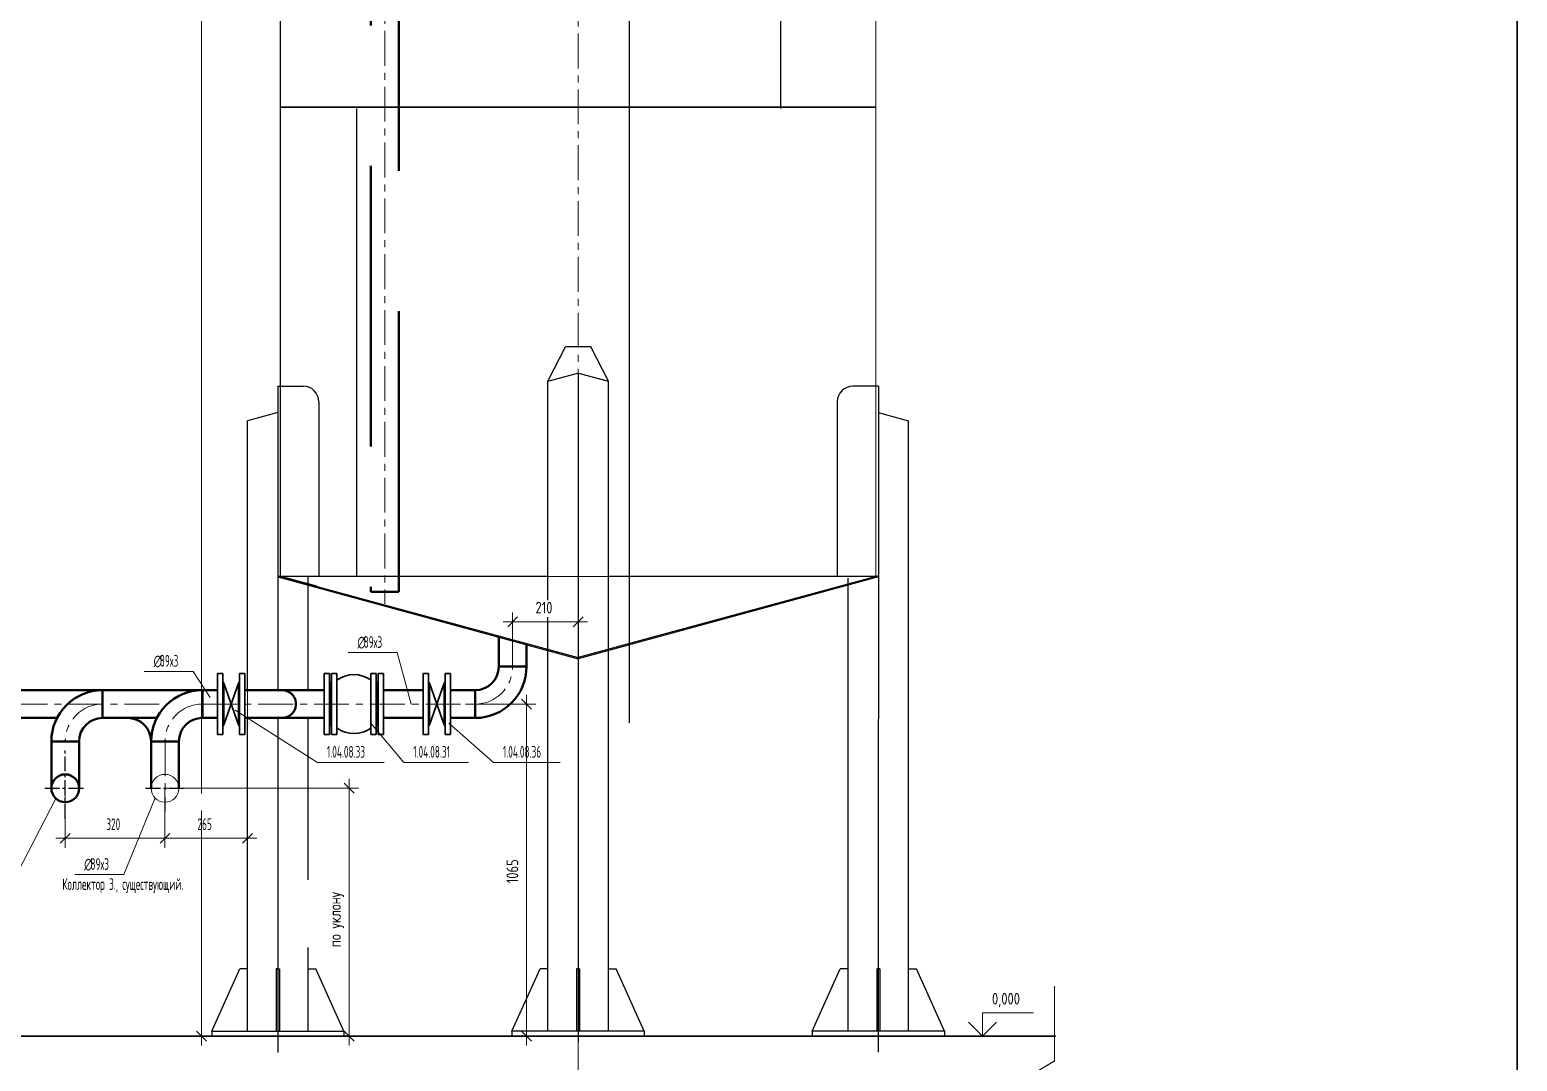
# Model space of a CAD drawing. Header units: millimetres. Extents: x -2281 to 17340, y -2563 to 4166.
# Drawn here: x 1952.9 to 2271, y 140.3 to 360.8 of the extents above; entities that cross this region are included whole.
import ezdxf

# ---------------------------------------------------------------- set-up
doc = ezdxf.new("R2010")
doc.units = ezdxf.units.MM
for name, pattern in [('K5LT32775', [0]), ('K5LT32777', [0]), ('K5LT32786', [0]), ('K5LT32788', [0]), ('K5LT32816', [5.08, 3.175, -0.635, 0.635, -0.635]), ('K5LT32821', [0]), ('K5LT32822', [0]), ('K5LT32823', [0]), ('K5LT32825', [90, 60, -30]), ('K5LT32826', [0]), ('K5LT32832', [0]), ('K5LT_AXLED', [11.939881, 7.439881, -1.5, 1.5, -1.5]), ('K5LT_BASIC', [0]), ('K5LT_THIN', [0])]:
    doc.linetypes.add(name, pattern=pattern)
doc.layers.add('Системный слой', color=7, linetype='Continuous')
doc.styles.add('KDIMTEXTSTYLE', font='GOST_AU.SHX', dxfattribs={"width": 0.96, "oblique": 15, "height": 5})
doc.styles.add('KTEXTSTYLE', font='GOST_AU.SHX', dxfattribs={"width": 0.96, "height": 5})
doc.dimstyles.new('KDIMSTYLE (0.07)', dxfattribs={"dimtxt": 5, "dimasz": 1, "dimexe": 2, "dimexo": 0, "dimgap": 1, "dimtad": 1, "dimlfac": 15, "dimtxsty": 'KDIMTEXTSTYLE', "dimsah": 1, "dimcen": 0, "dimdle": 1, "dimadec": 0, "dimazin": 0, "dimtfac": 0.667, "dimtmove": 0, "dimatfit": 3, "dimfxl": 1, "dimtvp": 1, "dimtolj": 1, "dimtzin": 0, "dimarcsym": 0})

# ---------------------------------------------------------------- blocks, each defined once
blk = doc.blocks.new('U485')
at = {"layer": 'Системный слой', "color": 5, "linetype": 'K5LT32775', "lineweight": 50, "true_color": 0x0000ff}
for p, q in [((1989.84, 213.67), (1989.84, 219.6)), ((1984.81, 208.63), (1978.88, 208.63))]:
    blk.add_line(p, q, dxfattribs=at)
for radius in [10.97, 5.03]:
    blk.add_arc((1989.84, 208.63), radius, 90, 180, dxfattribs=at)
at = {"layer": 'Системный слой', "color": 30, "linetype": 'K5LT_AXLED', "lineweight": 13, "true_color": 0xff8000}
blk.add_arc((1989.84, 208.63), 8, 90, 180, dxfattribs=at)
blk = doc.blocks.new('U488')
at = {"layer": 'Системный слой', "color": 5, "linetype": 'K5LT32775', "lineweight": 50, "true_color": 0x0000ff}
for p, q in [((2053.21, 224.63), (2059.15, 224.63)), ((2048.18, 219.6), (2048.18, 213.67))]:
    blk.add_line(p, q, dxfattribs=at)
at = {"layer": 'Системный слой', "color": 30, "linetype": 'K5LT_AXLED', "lineweight": 13, "true_color": 0xff8000}
blk.add_arc((2048.18, 224.63), 8, 270, 0, dxfattribs=at)
at = {"layer": 'Системный слой', "color": 5, "linetype": 'K5LT32775', "lineweight": 50, "true_color": 0x0000ff}
for radius in [10.97, 5.03]:
    blk.add_arc((2048.18, 224.63), radius, 270, 0, dxfattribs=at)
blk = doc.blocks.new('U489')
at = {"layer": 'Системный слой', "color": 5, "linetype": 'K5LT32832', "lineweight": 35, "true_color": 0x0000ff}
for p, q in [((2017.03, 223.13), (2015.89, 223.13)), ((2015.89, 223.13), (2015.89, 210.13)), ((2015.89, 222.69), (2015.89, 221.2)), ((2017.03, 223.13), (2017.03, 210.13)), ((2017.43, 223.13), (2017.43, 210.13)), ((2017.43, 223.13), (2018.56, 223.13)), ((2018.56, 223.13), (2018.56, 210.13)), ((2018.56, 222.69), (2018.56, 221.2)), ((2027.03, 223.13), (2025.89, 223.13)), ((2025.89, 223.13), (2025.89, 210.13)), ((2025.89, 222.69), (2025.89, 221.2)), ((2027.03, 223.13), (2027.03, 210.13)), ((2027.43, 223.13), (2027.43, 210.13)), ((2027.43, 223.13), (2028.56, 223.13)), ((2028.56, 223.13), (2028.56, 210.13)), ((2028.56, 222.69), (2028.56, 221.2)), ((2017.23, 221.07), (2017.03, 221.37)), ((2017.23, 221.07), (2017.43, 221.37)), ((2017.23, 221.07), (2017.23, 212.2)), ((2017.23, 221.07), (2017.23, 212.2)), ((2027.23, 221.07), (2027.03, 221.37)), ((2027.23, 221.07), (2027.43, 221.37)), ((2027.23, 221.07), (2027.23, 212.2)), ((2027.23, 221.07), (2027.23, 212.2)), ((2017.03, 210.13), (2015.89, 210.13)), ((2017.23, 212.2), (2017.03, 211.9)), ((2017.23, 212.2), (2017.43, 211.9)), ((2017.43, 210.13), (2018.56, 210.13)), ((2027.03, 210.13), (2025.89, 210.13)), ((2027.23, 212.2), (2027.03, 211.9)), ((2027.23, 212.2), (2027.43, 211.9)), ((2027.43, 210.13), (2028.56, 210.13))]:
    blk.add_line(p, q, dxfattribs=at)
for start, end in [(54.3286, 125.6714), (234.3286, 305.6714)]:
    blk.add_arc((2022.23, 216.63), 6.29, start, end, dxfattribs=at)
blk = doc.blocks.new('U495')
at = {"layer": 'Системный слой', "color": 151, "linetype": 'K5LT32788', "lineweight": 50, "true_color": 0x7fbfff}
for p, q in [((1968.51, 213.67), (1968.51, 219.6)), ((1963.48, 208.63), (1957.54, 208.63))]:
    blk.add_line(p, q, dxfattribs=at)
for radius in [10.97, 5.03]:
    blk.add_arc((1968.51, 208.63), radius, 90, 180, dxfattribs=at)
at = {"layer": 'Системный слой', "color": 30, "linetype": 'K5LT_AXLED', "lineweight": 13, "true_color": 0xff8000}
blk.add_arc((1968.51, 208.63), 8, 90, 180, dxfattribs=at)
blk = doc.blocks.new('U525')
at = {"layer": 'Системный слой', "color": 5, "linetype": 'K5LT32832', "lineweight": 35, "true_color": 0x0000ff}
for p, q in [((2038.19, 223.13), (2037.06, 223.13)), ((2037.06, 223.13), (2037.06, 210.13)), ((2037.06, 222.69), (2037.06, 221.2)), ((2038.19, 223.13), (2038.19, 210.13)), ((2041.75, 223.13), (2041.75, 210.13)), ((2041.75, 223.13), (2042.88, 223.13)), ((2042.88, 223.13), (2042.88, 210.13)), ((2042.88, 222.69), (2042.88, 221.2)), ((2038.39, 221.07), (2038.19, 221.37)), ((2038.39, 221.07), (2041.55, 212.2)), ((2038.39, 212.2), (2041.55, 221.07)), ((2038.39, 221.07), (2038.39, 212.2)), ((2041.55, 221.07), (2041.75, 221.37)), ((2041.55, 221.07), (2041.55, 212.2)), ((2038.19, 210.13), (2037.06, 210.13)), ((2038.39, 212.2), (2038.19, 211.9)), ((2041.55, 212.2), (2041.75, 211.9)), ((2041.75, 210.13), (2042.88, 210.13))]:
    blk.add_line(p, q, dxfattribs=at)
blk = doc.blocks.new('U565')
at = {"layer": 'Системный слой', "color": 5, "linetype": 'K5LT32832', "lineweight": 35, "true_color": 0x0000ff}
for p, q in [((1994.23, 223.13), (1993.1, 223.13)), ((1993.1, 223.13), (1993.1, 210.13)), ((1993.1, 222.69), (1993.1, 221.2)), ((1994.23, 223.13), (1994.23, 210.13)), ((1997.79, 223.13), (1997.79, 210.13)), ((1997.79, 223.13), (1998.92, 223.13)), ((1998.92, 223.13), (1998.92, 210.13)), ((1998.92, 222.69), (1998.92, 221.2)), ((1994.43, 221.07), (1994.23, 221.37)), ((1994.43, 221.07), (1997.59, 212.2)), ((1994.43, 212.2), (1997.59, 221.07)), ((1994.43, 221.07), (1994.43, 212.2)), ((1997.59, 221.07), (1997.79, 221.37)), ((1997.59, 221.07), (1997.59, 212.2)), ((1994.23, 210.13), (1993.1, 210.13)), ((1994.43, 212.2), (1994.23, 211.9)), ((1997.59, 212.2), (1997.79, 211.9)), ((1997.79, 210.13), (1998.92, 210.13))]:
    blk.add_line(p, q, dxfattribs=at)
blk = doc.blocks.new('U566')
at = {"layer": 'Системный слой', "color": 5, "linetype": 'K5LT32775', "lineweight": 50, "true_color": 0x0000ff}
blk.add_arc((1973.84, 208.63), 5.03, 0, 90, dxfattribs=at)
blk = doc.blocks.new('D80')
at = {"layer": 'Системный слой', "color": 7, "linetype": 'K5LT_THIN', "lineweight": 13}
for p, q in [((2021.2, 198.63), (2021.2, 200.63)), ((1981.84, 198.63), (2023.2, 198.63)), ((2022.26, 197.57), (2020.14, 199.69)), ((2021.2, 145.63), (2021.2, 198.63)), ((2020.14, 146.69), (2022.26, 144.57)), ((1991.84, 145.63), (2023.2, 145.63)), ((2021.2, 145.63), (2021.2, 143.63))]:
    blk.add_line(p, q, dxfattribs=at)
at = {"layer": 'Системный слой', "color": 7, "insert": (2016.95, 164.66), "char_height": 2.5, "attachment_point": 1, "rotation": 90, "style": 'KTEXTSTYLE'}
blk.add_mtext('\\H3.5;\\W0.965;\\Q15;\\Q0;\\H2.50;по уклону', dxfattribs=at)
blk.add_wipeout([(2015.2, 164.66), (2011.7, 164.66), (2011.7, 179.01), (2015.2, 179.01)]).dxf.layer = 'Системный слой'
blk = doc.blocks.new('KDIMARROW_03')
at = {"layer": 'Системный слой', "color": 0, "linetype": 'K5LT_THIN', "lineweight": 13}
for p, q in [((-1.06, -1.06), (1.06, 1.06)), ((0, 0), (-1, 0)), ((0, 0), (2, 0))]:
    blk.add_line(p, q, dxfattribs=at)
blk = doc.blocks.new('D81')
at = {"layer": 'Системный слой', "color": 7, "linetype": 'K5LT_THIN', "lineweight": 13}
for p, q in [((1989.64, 678.97), (1989.64, 680.97)), ((1996.21, 678.97), (1987.64, 678.97)), ((1990.7, 677.91), (1988.58, 680.03)), ((1989.64, 145.63), (1989.64, 678.97)), ((1987.84, 412.3), (1987.84, 431.25)), ((1989.64, 412.3), (1987.84, 412.3)), ((1988.58, 146.69), (1990.7, 144.57)), ((1991.84, 145.63), (1987.64, 145.63)), ((1989.64, 145.63), (1989.64, 143.63))]:
    blk.add_line(p, q, dxfattribs=at)
at = {"layer": 'Системный слой', "color": 7, "insert": (1983.59, 414.3), "char_height": 2.5, "attachment_point": 1, "rotation": 90, "style": 'KTEXTSTYLE'}
blk.add_mtext('\\H3.5;\\W0.965;\\Q15;\\Q0;\\H2.50;по уклону', dxfattribs=at)
blk.add_wipeout([(1981.84, 414.3), (1978.34, 414.3), (1978.34, 428.65), (1981.84, 428.65)]).dxf.layer = 'Системный слой'
blk = doc.blocks.new('D85')
at = {"layer": 'Системный слой', "color": 7, "linetype": 'K5LT_THIN', "lineweight": 13}
for p, q in [((1960.51, 198.63), (1960.51, 185.93)), ((1981.84, 198.63), (1981.84, 185.93)), ((1960.51, 187.93), (1958.51, 187.93)), ((1961.57, 188.99), (1959.45, 186.87)), ((1960.51, 187.93), (1981.84, 187.93)), ((1980.78, 186.87), (1982.9, 188.99)), ((1981.84, 187.93), (1983.84, 187.93))]:
    blk.add_line(p, q, dxfattribs=at)
at = {"layer": 'Системный слой', "color": 7, "insert": (1969.29, 192.2), "char_height": 2.5, "attachment_point": 1, "style": 'KTEXTSTYLE'}
blk.add_mtext('\\H3.5;\\W0.965;\\Q15;\\Q0;\\W0.715;\\H2.50;320', dxfattribs=at)
blk.add_wipeout([(1969.29, 193.93), (1969.29, 197.5), (1972.91, 197.5), (1972.91, 193.93)]).dxf.layer = 'Системный слой'
blk = doc.blocks.new('D86')
at = {"layer": 'Системный слой', "color": 7, "linetype": 'K5LT_THIN', "lineweight": 13}
for p, q in [((1999.51, 277.19), (1999.51, 185.93)), ((1981.84, 198.63), (1981.84, 185.93)), ((1981.84, 187.93), (1979.84, 187.93)), ((1982.9, 188.99), (1980.78, 186.87)), ((1999.51, 187.93), (1981.84, 187.93)), ((1998.45, 186.87), (2000.57, 188.99)), ((1999.51, 187.93), (2001.51, 187.93))]:
    blk.add_line(p, q, dxfattribs=at)
at = {"layer": 'Системный слой', "color": 7, "insert": (1988.79, 192.2), "char_height": 2.5, "attachment_point": 1, "style": 'KTEXTSTYLE'}
blk.add_mtext('\\H3.5;\\W0.965;\\Q15;\\Q0;\\W0.715;\\H2.50;265', dxfattribs=at)
blk.add_wipeout([(1988.79, 193.93), (1988.79, 197.5), (1992.41, 197.5), (1992.41, 193.93)]).dxf.layer = 'Системный слой'
blk = doc.blocks.new('U577')
at = {"layer": 'Системный слой', "color": 7, "linetype": 'K5LT_THIN', "lineweight": 13}
for q in [(2021, 227.63), (2034.45, 216.63)]:
    blk.add_line((2031.48, 227.63), q, dxfattribs=at)
at = {"layer": 'Системный слой', "color": 7, "char_height": 2.5, "attachment_point": 1, "style": 'KTEXTSTYLE'}
for s, insert in [('\\H3.5;\\W0.965;\\Q15;\\Q0;\\W0.715;\\H2.50;∅', (2023, 231.13)), ('\\H3.5;\\W0.965;\\Q15;\\Q0;\\W0.715;\\H2.50;89х3', (2024.32, 231.13))]:
    blk.add_mtext(s, dxfattribs=dict(at, insert=insert))
blk = doc.blocks.new('U578')
at = {"layer": 'Системный слой', "color": 7, "linetype": 'K5LT_THIN', "lineweight": 13}
for q in [(1977.41, 223.62), (1991.51, 218.05)]:
    blk.add_line((1987.89, 223.62), q, dxfattribs=at)
at = {"layer": 'Системный слой', "color": 7, "char_height": 2.5, "attachment_point": 1, "style": 'KTEXTSTYLE'}
for s, insert in [('\\H3.5;\\W0.965;\\Q15;\\Q0;\\W0.715;\\H2.50;∅', (1979.41, 227.12)), ('\\H3.5;\\W0.965;\\Q15;\\Q0;\\W0.715;\\H2.50;89х3', (1980.73, 227.12))]:
    blk.add_mtext(s, dxfattribs=dict(at, insert=insert))
blk = doc.blocks.new('U581')
at = {"layer": 'Системный слой', "color": 7, "linetype": 'K5LT_THIN', "lineweight": 13}
for q in [(1958.49, 196.46), (1939.92, 180.7)]:
    blk.add_line((1950.4, 180.7), q, dxfattribs=at)
at = {"layer": 'Системный слой', "color": 7, "char_height": 2.5, "attachment_point": 1, "style": 'KTEXTSTYLE'}
for s, insert in [('\\H3.5;\\W0.965;\\Q15;\\Q0;\\W0.715;\\H2.50;∅', (1941.92, 184.2)), ('\\H3.5;\\W0.965;\\Q15;\\Q0;\\W0.715;\\H2.50;89х3', (1943.24, 184.2))]:
    blk.add_mtext(s, dxfattribs=dict(at, insert=insert))
blk = doc.blocks.new('U606')
at = {"layer": 'Системный слой', "color": 7, "linetype": 'K5LT_THIN', "lineweight": 13}
for q in [(1979.72, 196.57), (1962.58, 180.18)]:
    blk.add_line((1973.06, 180.18), q, dxfattribs=at)
at = {"layer": 'Системный слой', "color": 7, "char_height": 2.5, "attachment_point": 1, "style": 'KTEXTSTYLE'}
for s, insert in [('\\H3.5;\\W0.965;\\Q15;\\Q0;\\W0.715;\\H2.50;∅', (1964.58, 183.68)), ('\\H3.5;\\W0.965;\\Q15;\\Q0;\\W0.715;\\H2.50;89х3', (1965.9, 183.68))]:
    blk.add_mtext(s, dxfattribs=dict(at, insert=insert))
blk = doc.blocks.new('D102')
at = {"layer": 'Системный слой', "color": 7, "linetype": 'K5LT_THIN', "lineweight": 13}
for p, q in [((2046.11, 216.63), (2061.15, 216.63)), ((2060.21, 215.57), (2058.08, 217.69)), ((2059.15, 216.63), (2059.15, 218.63)), ((2058.08, 146.69), (2060.21, 144.57)), ((2043.27, 145.63), (2061.15, 145.63)), ((2059.15, 145.63), (2059.15, 143.63))]:
    blk.add_line(p, q, dxfattribs=at)
blk.add_wipeout([(2058.15, 178.32), (2054.58, 178.32), (2054.58, 183.72), (2058.15, 183.72)]).dxf.layer = 'Системный слой'
blk.add_line((2059.15, 216.63), (2059.15, 145.63), dxfattribs=at)
at = {"layer": 'Системный слой', "color": 7, "insert": (2054.88, 178.32), "char_height": 2.5, "attachment_point": 1, "rotation": 90, "style": 'KTEXTSTYLE'}
blk.add_mtext('\\H3.5;\\W0.965;\\Q15;\\Q0;\\H2.50;1065', dxfattribs=at)
blk = doc.blocks.new('U615')
at = {"layer": 'Системный слой', "color": 7, "linetype": 'K5LT_THIN', "lineweight": 13}
for q in [(2025.89, 212.57), (2046.77, 204.17)]:
    blk.add_line((2032.92, 204.17), q, dxfattribs=at)
at = {"layer": 'Системный слой', "color": 7, "insert": (2034.92, 207.67), "char_height": 2.5, "attachment_point": 1, "style": 'KTEXTSTYLE'}
blk.add_mtext('\\H3.5;\\W0.965;\\Q15;\\Q0;\\W0.715;\\H2.50;{\\c255;1.04.08.31}', dxfattribs=at)
blk = doc.blocks.new('U617')
at = {"layer": 'Системный слой', "color": 7, "linetype": 'K5LT_THIN', "lineweight": 13}
for q in [(1996.83, 215.35), (2028.72, 204.17)]:
    blk.add_line((2014.46, 204.17), q, dxfattribs=at)
at = {"layer": 'Системный слой', "color": 7, "insert": (2016.46, 207.67), "char_height": 2.5, "attachment_point": 1, "style": 'KTEXTSTYLE'}
blk.add_mtext('\\H3.5;\\W0.965;\\Q15;\\Q0;\\W0.715;\\H2.50;{\\c255;1.04.08.33}', dxfattribs=at)
blk = doc.blocks.new('U621')
at = {"layer": 'Системный слой', "color": 7, "linetype": 'K5LT_THIN', "lineweight": 13}
for q in [(2042.56, 212.53), (2066.35, 204.17)]:
    blk.add_line((2052.09, 204.17), q, dxfattribs=at)
at = {"layer": 'Системный слой', "color": 7, "insert": (2054.09, 207.67), "char_height": 2.5, "attachment_point": 1, "style": 'KTEXTSTYLE'}
blk.add_mtext('\\H3.5;\\W0.965;\\Q15;\\Q0;\\W0.715;\\H2.50;{\\c255;1.04.08.36}', dxfattribs=at)
blk = doc.blocks.new('D103')
at = {"layer": 'Системный слой', "color": 7, "linetype": 'K5LT_THIN', "lineweight": 13}
for p, q in [((2056.18, 227.51), (2056.18, 236.22)), ((2070.18, 226.31), (2070.18, 236.22)), ((2056.18, 234.22), (2054.18, 234.22)), ((2057.24, 235.28), (2055.12, 233.16)), ((2069.12, 233.16), (2071.24, 235.28)), ((2070.18, 234.22), (2072.18, 234.22))]:
    blk.add_line(p, q, dxfattribs=at)
blk.add_wipeout([(2061.06, 235.22), (2061.06, 238.79), (2065.13, 238.79), (2065.13, 235.22)]).dxf.layer = 'Системный слой'
blk.add_line((2070.18, 234.22), (2056.18, 234.22), dxfattribs=at)
at = {"layer": 'Системный слой', "color": 7, "insert": (2061.06, 238.49), "char_height": 2.5, "attachment_point": 1, "style": 'KTEXTSTYLE'}
blk.add_mtext('\\H3.5;\\W0.965;\\Q15;\\Q0;\\H2.50;210', dxfattribs=at)
blk = doc.blocks.new('U741')
at = {"layer": 'Системный слой', "color": 7, "linetype": 'K5LT_THIN', "lineweight": 13}
for p, q in [((2156.68, 145.63), (2156.68, 150.63)), ((2156.68, 150.63), (2167.56, 150.63)), ((2153.68, 148.63), (2156.68, 145.63)), ((2156.68, 145.63), (2159.68, 148.63))]:
    blk.add_line(p, q, dxfattribs=at)
at = {"layer": 'Системный слой', "color": 7, "insert": (2158.68, 154.9), "char_height": 2.5, "attachment_point": 1, "style": 'KTEXTSTYLE'}
blk.add_mtext('\\H3.5;\\W0.965;\\Q15;\\Q0;\\H2.50;0,000', dxfattribs=at)

msp = doc.modelspace()

# ---------------------------------------------------------------- linework, layer by layer
at = {"color": 5, "linetype": 'K5LT_BASIC', "lineweight": 35, "true_color": 0x0000ff}
msp.add_line((2271, 836), (2271, 5), dxfattribs=at)
at = {"layer": 'Системный слой', "color": 30, "linetype": 'K5LT_AXLED', "lineweight": 13, "true_color": 0xff8000}
for p, q in [((2028.84422, 670.96705), (2028.84422, 238.05133)), ((2070.17755, 610.69284), (2070.17756, 120.16958)), ((2056.17848, 224.6337), (2056.17848, 230.38788)), ((1980.60395, 216.6337), (1884.8435, 216.6337)), ((1989.84422, 216.6337), (2048.17848, 216.6337)), ((1981.84422, 208.6337), (1981.84422, 193.66615))]:
    msp.add_line(p, q, dxfattribs=at)
at = {"layer": 'Системный слой', "color": 150, "linetype": 'K5LT32825', "lineweight": 50, "true_color": 0x007fff}
for p, q in [((2025.87755, 601.67487), (2025.87755, 240.59181)), ((2031.81089, 240.59181), (2031.81089, 602.60387))]:
    msp.add_line(p, q, dxfattribs=at)
at = {"layer": 'Системный слой', "color": 5, "linetype": 'K5LT32821', "lineweight": 25, "true_color": 0x0000ff}
for p, q in [((2081.17755, 212.58979), (2081.17755, 592.54993)), ((2113.51914, 343.92755), (2113.51914, 443.92755)), ((2006.51089, 344.19181), (2133.84422, 344.19181))]:
    msp.add_line(p, q, dxfattribs=at)
at = {"layer": 'Системный слой', "color": 7, "linetype": 'K5LT32777', "lineweight": 25}
for p, q in [((2133.84422, 344.19181), (2006.51089, 344.19181)), ((2022.88576, 243.92755), (2022.88576, 343.92755)), ((2063.71356, 285.62518), (2067.45896, 293.01875)), ((2072.89862, 293.01875), (2067.45896, 293.01874)), ((2076.64402, 285.62518), (2072.89862, 293.01875)), ((2070.17874, 287.35755), (2070.17756, 144.32561)), ((2005.97622, 284.58633), (2005.97659, 241.93369)), ((2005.97626, 284.58633), (2011.41593, 284.58631)), ((2063.7109, 147.72206), (2063.7109, 285.77882)), ((2076.64402, 147.7221), (2076.64402, 285.62518)), ((2134.37885, 284.58633), (2128.93918, 284.58631)), ((2134.37889, 284.58633), (2134.37766, 142.22641)), ((2014.74926, 281.25298), (2014.74926, 243.92514)), ((2125.60585, 281.25298), (2125.60585, 243.92514)), ((1999.51091, 219.60036), (1999.51099, 277.19276)), ((1999.51095, 245.25487), (1999.51099, 277.19276)), ((2005.9768, 278.92527), (1999.51099, 277.19276)), ((2005.97627, 278.92513), (2005.97678, 219.60036)), ((2134.3783, 278.92527), (2140.84411, 277.19276)), ((2140.8443, 146.70036), (2140.84411, 277.19276)), ((2005.97657, 244.07127), (2070.17835, 226.57198)), ((2005.97657, 243.79754), (2070.17835, 226.30531)), ((2006.51089, 244.0008), (2014.22544, 241.93369)), ((2012.44349, 219.60036), (2012.44349, 243.92514)), ((2012.44411, 241.93369), (2012.44411, 243.52937)), ((2134.37854, 244.07078), (2070.17835, 226.57198)), ((2134.37853, 243.79705), (2070.17835, 226.30531)), ((2127.91099, 146.70038), (2127.91099, 243.52937)), ((1999.5108, 146.70038), (1999.5109, 213.66703)), ((2005.97683, 213.66703), (2005.97745, 142.15078)), ((2012.44411, 146.70038), (2012.44411, 213.66703)), ((1991.83523, 146.70038), (1997.84417, 160.0337)), ((1999.51084, 160.03369), (1997.84417, 160.0337)), ((1999.5108, 146.70036), (1999.51084, 160.03369)), ((2005.9775, 160.03368), (2005.64417, 160.03368)), ((2005.64417, 160.03368), (2005.64417, 146.70034)), ((2005.64417, 160.03368), (2006.31083, 160.03368)), ((2006.31083, 160.03368), (2006.31083, 146.70034)), ((2012.44411, 146.70034), (2012.44411, 160.03368)), ((2012.44411, 160.03368), (2014.11078, 160.03368)), ((2020.11969, 146.70034), (2014.11078, 160.03368)), ((2056.03532, 146.70036), (2062.04423, 160.03369)), ((2063.7109, 160.03369), (2062.04423, 160.03369)), ((2063.7109, 146.70036), (2063.7109, 160.03369)), ((2070.51084, 160.03369), (2069.84418, 160.03369)), ((2069.84418, 160.03369), (2069.84418, 146.70036)), ((2070.17751, 160.03369), (2070.51084, 160.03369)), ((2070.51084, 160.03369), (2070.51084, 146.70036)), ((2076.64421, 146.70038), (2076.64417, 160.03371)), ((2076.64417, 160.03371), (2078.31084, 160.03371)), ((2084.31978, 146.7004), (2078.31084, 160.03371)), ((2120.23542, 146.70034), (2126.24433, 160.03368)), ((2127.91099, 160.03368), (2126.24433, 160.03368)), ((2127.91099, 146.70034), (2127.91099, 160.03368)), ((2134.71094, 160.03368), (2134.04427, 160.03368)), ((2134.04427, 160.03368), (2134.04427, 146.70034)), ((2134.37761, 160.03368), (2134.71094, 160.03368)), ((2134.71094, 160.03368), (2134.71094, 146.70034)), ((2140.84427, 160.03369), (2142.51093, 160.0337)), ((2140.8443, 146.70036), (2140.84427, 160.03369)), ((2148.51988, 146.70038), (2142.51093, 160.0337)), ((1991.83523, 146.70038), (1991.83522, 145.63372)), ((1991.83523, 146.70038), (2020.11969, 146.70038)), ((2020.11969, 146.70038), (2020.11969, 145.63372)), ((2056.03532, 146.7004), (2056.03533, 145.63373)), ((2084.31978, 146.7004), (2056.03532, 146.7004)), ((2084.31978, 146.7004), (2084.31979, 145.63373)), ((2120.23542, 146.70038), (2120.23542, 145.63372)), ((2148.51988, 146.70038), (2120.23542, 146.70038)), ((2148.51988, 146.70038), (2148.51988, 145.63372)), ((1991.83522, 145.63369), (2020.11969, 145.63368)), ((2084.31979, 145.6337), (2056.03532, 145.63369)), ((2148.51988, 145.63369), (2120.23542, 145.63368))]:
    msp.add_line(p, q, dxfattribs=at)
at = {"layer": 'Системный слой', "color": 104, "linetype": 'K5LT32822', "lineweight": 25, "true_color": 0x009926}
msp.add_line((2006.51089, 246.65848), (2006.51089, 247.99181), dxfattribs=at)
at = {"layer": 'Системный слой', "color": 7, "linetype": 'K5LT32786', "lineweight": 18}
for p, q in [((2006.79325, 243.92514), (2133.84422, 243.92514)), ((1991.83522, 145.63369), (1881.77347, 145.63369))]:
    msp.add_line(p, q, dxfattribs=at)
at = {"layer": 'Системный слой', "color": 150, "linetype": 'K5LT32826', "lineweight": 50, "true_color": 0x007fff}
msp.add_line((2025.87755, 240.59181), (2031.81089, 240.59181), dxfattribs=at)
at = {"layer": 'Системный слой', "color": 5, "linetype": 'K5LT32775', "lineweight": 50, "true_color": 0x0000ff}
for p, q in [((2053.21181, 231.1965), (2053.21181, 224.6337)), ((2059.14515, 229.57927), (2059.14515, 224.6337)), ((1939.70304, 219.60036), (1968.51088, 219.60036)), ((1989.84422, 219.60036), (1993.02133, 219.60036)), ((2015.89407, 219.60036), (1998.84514, 219.60036)), ((2028.56074, 219.60036), (2037.05615, 219.60036)), ((2042.88002, 219.60036), (2048.17848, 219.60036)), ((1939.70304, 213.66703), (1958.76751, 213.66703)), ((1993.17755, 213.66703), (1989.84422, 213.66703)), ((2016.05034, 213.66703), (1998.84514, 213.66703)), ((2028.56074, 213.66703), (2037.05615, 213.66703)), ((2042.88002, 213.66703), (2048.17848, 213.66703)), ((1978.87755, 198.63369), (1978.87755, 208.6337)), ((1984.81088, 198.63369), (1984.81088, 208.6337))]:
    msp.add_line(p, q, dxfattribs=at)
at = {"layer": 'Системный слой', "color": 151, "linetype": 'K5LT32788', "lineweight": 50, "true_color": 0x7fbfff}
for p, q in [((1968.51088, 219.60036), (1989.84422, 219.60036)), ((1968.51088, 213.66703), (1980.00655, 213.66703)), ((1957.54422, 198.63369), (1957.54422, 208.6337)), ((1963.47755, 198.63369), (1963.47755, 208.6337))]:
    msp.add_line(p, q, dxfattribs=at)
at = {"layer": 'Системный слой', "color": 211, "linetype": 'K5LT32816', "lineweight": 25, "true_color": 0xff7fff}
for p, q in [((1960.51088, 192.08928), (1960.51088, 206.83659)), ((1956.14882, 198.63369), (1964.87294, 198.63369)), ((1977.70628, 198.63369), (1985.98216, 198.63369))]:
    msp.add_line(p, q, dxfattribs=at)
at = {"layer": 'Системный слой', "color": 7, "linetype": 'K5LT32823', "lineweight": 25}
for p, q in [((1756.93799, 145.63368), (2172.19876, 145.63372)), ((2172.36129, 145.63372), (1757.46855, 145.63372))]:
    msp.add_line(p, q, dxfattribs=at)
at = {"layer": 'Системный слой', "color": 5, "linetype": 'K5LT32821', "true_color": 0x0000ff, "const_width": 0.25}
msp.add_lwpolyline([(2076.64402, 243.92514), (2133.84422, 243.92514), (2133.84422, 593.92514), (2006.51089, 593.92514), (2006.51089, 243.92514), (2063.7109, 243.92514)], dxfattribs=at)
at = {"layer": 'Системный слой', "color": 7, "linetype": 'K5LT32777', "const_width": 0.25}
msp.add_lwpolyline([(2076.64402, 285.62505), (2070.17874, 287.35755), (2063.7109, 285.62505)], dxfattribs=at)
at = {"layer": 'Системный слой', "color": 7, "linetype": 'K5LT32823', "const_width": 0.25}
msp.add_lwpolyline([(2172.03624, 156.38127), (2172.03624, 140.32451), (2168.60169, 138.27543)], dxfattribs=at)
at = {"layer": 'Системный слой', "color": 151, "linetype": 'K5LT32788', "lineweight": 50, "true_color": 0x7fbfff}
msp.add_circle((1960.51088, 198.63369), 2.96667, dxfattribs=at)
at = {"layer": 'Системный слой', "color": 7, "linetype": 'K5LT_THIN', "lineweight": 13}
msp.add_circle((1981.84422, 198.63369), 2.96667, dxfattribs=at)
at = {"layer": 'Системный слой', "color": 7, "linetype": 'K5LT32777', "lineweight": 25}
for centre, start, end in [((2011.41593, 281.25298), 0, 90), ((2128.93918, 281.25298), 90, 180)]:
    msp.add_arc(centre, 3.33333, start, end, dxfattribs=at)
at = {"layer": 'Системный слой', "color": 5, "linetype": 'K5LT32775', "lineweight": 50, "true_color": 0x0000ff}
msp.add_arc((2006.88715, 216.6337), 2.97679, 265.2724103, 85.2724103, dxfattribs=at)

# ---------------------------------------------------------------- block references
at = {"layer": 'Системный слой'}
for name in ['U577', 'U565', 'U489', 'U525', 'U488', 'U495', 'U485', 'U566', 'U741']:
    msp.add_blockref(name, (0, 0), dxfattribs=at)

# ---------------------------------------------------------------- next in the draw order: dimensions: what is measured, and where the dimension line sits
at = {"layer": 'Системный слой', "color": 7}
dim = msp.add_linear_dim(base=(2070.17835, 234.22205), p1=(2056.17848, 227.51079), p2=(2070.17835, 226.30531), dimstyle='KDIMSTYLE (0.07)', override={"dimexo": 0, "dimpost": '\\H2.5;\\W0.965;\\Q0;<>', "dimblk1": 'KDIMARROW_03', "dimblk2": 'KDIMARROW_03', "dimse1": 0, "dimse2": 0, "dimclrt": 7, "dimtolj": 1}, dxfattribs=at)
dim.commit()
dim.dimension.update_dxf_attribs({"geometry": 'D103', "text_midpoint": (2063.17842, 234.22205), "dimtype": 160})
dim = msp.add_linear_dim(base=(2059.14515, 216.6337), p1=(2043.27123, 145.63372), p2=(2046.10529, 216.6337), angle=90, dimstyle='KDIMSTYLE (0.07)', override={"dimexo": 0, "dimpost": '\\H2.5;\\W0.965;\\Q0;<>', "dimblk1": 'KDIMARROW_03', "dimblk2": 'KDIMARROW_03', "dimse1": 0, "dimse2": 0, "dimclrt": 7, "dimtolj": 1}, dxfattribs=at)
dim.commit()
dim.dimension.update_dxf_attribs({"geometry": 'D102', "text_midpoint": (2059.14515, 181.13371), "dimtype": 160})
dim = msp.add_linear_dim(base=(2021.204, 145.63369), p1=(1981.84422, 198.63369), p2=(1991.83522, 145.63369), angle=90, text='\\H50.0;\\W0.965;\\Q0;\\Q0;\\H2.50;по уклону\\Q0;\\H50.00;\\H50.0;\\W0.965;\\Q0;', dimstyle='KDIMSTYLE (0.07)', override={"dimexo": 0, "dimblk1": 'KDIMARROW_03', "dimblk2": 'KDIMARROW_03', "dimse1": 0, "dimse2": 0, "dimclrt": 7, "dimtolj": 1}, dxfattribs=at)
dim.commit()
dim.dimension.update_dxf_attribs({"geometry": 'D80', "text_midpoint": (2021.204, 172.13369), "dimtype": 160})

# ---------------------------------------------------------------- next in the draw order: block references
at = {"layer": 'Системный слой'}
for name in ['U615', 'U621']:
    msp.add_blockref(name, (0, 0), dxfattribs=at)

# ---------------------------------------------------------------- next in the draw order: dimensions: what is measured, and where the dimension line sits
at = {"layer": 'Системный слой', "color": 7}
dim = msp.add_linear_dim(base=(1989.64364, 145.63372), p1=(1996.21088, 678.96705), p2=(1991.83522, 145.63372), angle=90, text='\\H50.0;\\W0.965;\\Q0;\\Q0;\\H2.50;по уклону\\Q0;\\H50.00;\\H50.0;\\W0.965;\\Q0;', dimstyle='KDIMSTYLE (0.07)', override={"dimexo": 0, "dimtoh": 1, "dimblk1": 'KDIMARROW_03', "dimblk2": 'KDIMARROW_03', "dimse1": 0, "dimse2": 0, "dimclrt": 7, "dimtmove": 1, "dimtolj": 1}, dxfattribs=at)
dim.commit()
dim.dimension.update_dxf_attribs({"geometry": 'D81', "text_midpoint": (1987.84364, 429.24934), "dimtype": 160})

# ---------------------------------------------------------------- next in the draw order: texts
at = {"layer": 'Системный слой', "color": 7, "insert": (1959.89441, 179.39224), "char_height": 2.5, "attachment_point": 1, "style": 'KTEXTSTYLE'}
msp.add_mtext('\\H3.5;\\W0.965;\\Q15;\\Q0;\\W0.715;\\H2.50;Коллектор 3., существующий.', dxfattribs=at)

# ---------------------------------------------------------------- next in the draw order: dimensions: what is measured, and where the dimension line sits
at = {"layer": 'Системный слой', "color": 7}
dim = msp.add_linear_dim(base=(1960.51088, 187.92868), p1=(1981.84422, 198.63369), p2=(1960.51088, 198.63369), text='\\H50.0;\\W0.965;\\Q0;\\H50.0;\\W0.965;\\Q0;\\Q0;\\W0.715;\\H2.50;320\\Q0;\\W0.965;\\H50.00;', dimstyle='KDIMSTYLE (0.07)', override={"dimexo": 0, "dimblk1": 'KDIMARROW_03', "dimblk2": 'KDIMARROW_03', "dimse1": 0, "dimse2": 0, "dimclrt": 7, "dimtolj": 1}, dxfattribs=at)
dim.commit()
dim.dimension.update_dxf_attribs({"geometry": 'D85', "text_midpoint": (1971.17755, 187.92868), "dimtype": 160})

# ---------------------------------------------------------------- next in the draw order: block references
at = {"layer": 'Системный слой'}
msp.add_blockref('U581', (0, 0), dxfattribs=at)

# ---------------------------------------------------------------- next in the draw order: dimensions: what is measured, and where the dimension line sits
at = {"layer": 'Системный слой', "color": 7}
dim = msp.add_linear_dim(base=(1999.51099, 187.92868), p1=(1981.84422, 198.63369), p2=(1999.51099, 277.19276), text='\\H50.0;\\W0.965;\\Q0;\\H50.0;\\W0.965;\\Q0;\\Q0;\\W0.715;\\H2.50;265\\Q0;\\W0.965;\\H50.00;', dimstyle='KDIMSTYLE (0.07)', override={"dimexo": 0, "dimblk1": 'KDIMARROW_03', "dimblk2": 'KDIMARROW_03', "dimse1": 0, "dimse2": 0, "dimclrt": 7, "dimtolj": 1}, dxfattribs=at)
dim.commit()
dim.dimension.update_dxf_attribs({"geometry": 'D86', "text_midpoint": (1990.6776, 187.92868), "dimtype": 160})

# ---------------------------------------------------------------- next in the draw order: block references
at = {"layer": 'Системный слой'}
for name in ['U578', 'U617', 'U606']:
    msp.add_blockref(name, (0, 0), dxfattribs=at)

doc.saveas('drawing.dxf')
